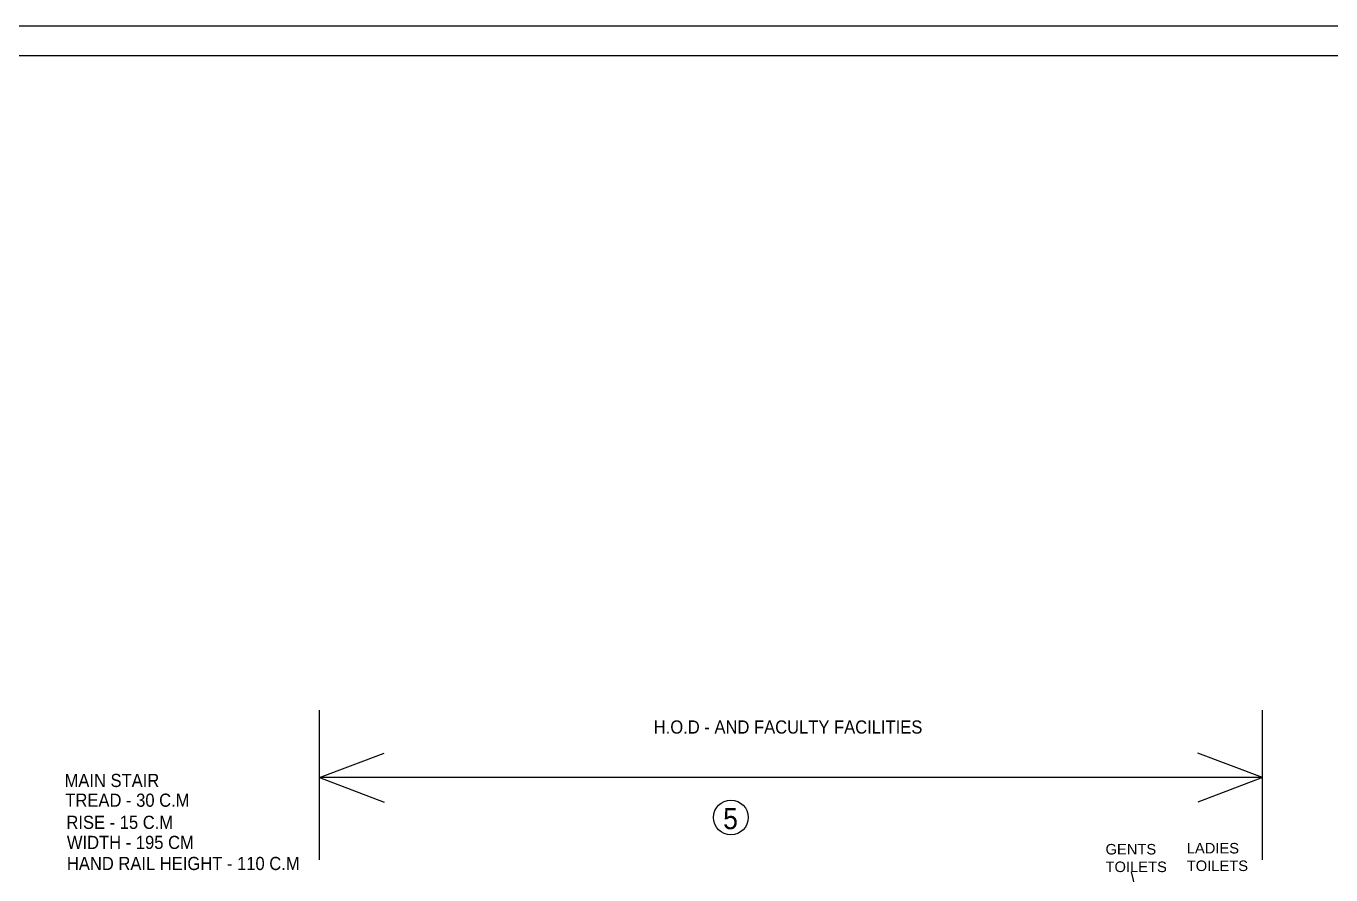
# Model space of a CAD drawing. Extents: x 53439 to 79867, y -144071 to -73305.
# Drawn here: x 67400 to 69877, y -95810 to -94198 of the extents above; entities that cross this region are included whole.
import ezdxf

# ---------------------------------------------------------------- set-up
doc = ezdxf.new("R2010")
doc.units = 0
doc.header["$LTSCALE"] = 0.1
doc.header["$MEASUREMENT"] = 0
doc.layers.get('0').update_dxf_attribs({"linetype": 'CONTINUOUS'})
for name, color, linetype in [('BOR', 200, 'CONTINUOUS'), ('BOR1', 230, 'CONTINUOUS'), ('LAYER4', 130, 'CONTINUOUS'), ('TEXT', 7, 'CONTINUOUS'), ('TEXT-3', 130, 'CONTINUOUS'), ('WALL', 6, 'CONTINUOUS')]:
    doc.layers.add(name, color=color, linetype=linetype)
doc.styles.add('1MM', font='arial.ttf')
doc.styles.add('DIM', font='arial.ttf', dxfattribs={"width": 0.7, "height": 1})
doc.styles.add('DUTCH', font='arial.ttf')
doc.dimstyles.new('KRI', dxfattribs={"dimtxt": 23, "dimasz": 20, "dimexe": 7, "dimexo": 0, "dimgap": 9, "dimtad": 1, "dimdec": 1, "dimzin": 1, "dimtxsty": '1MM', "dimblk": 'ARCHTICK', "dimcen": 0.5, "dimclrd": 252, "dimclre": 252, "dimclrt": 7, "dimaunit": 1, "dimadec": 8, "dimazin": 3, "dimtfac": 1, "dimtdec": 1, "dimtmove": 0, "dimatfit": 3})

msp = doc.modelspace()

# ---------------------------------------------------------------- linework, layer by layer
at = {"layer": 'BOR'}
msp.add_lwpolyline([(75090.52, -94254.26), (58882.7, -94254.26), (58882.7, -102445.54), (75090.52, -102445.54)], close=True, dxfattribs=at)
at = {"layer": 'BOR1'}
msp.add_lwpolyline([(75147.05, -94197.74), (58826.17, -94197.74), (58826.17, -102502.07), (75147.05, -102502.07)], close=True, dxfattribs=at)
at = {"layer": 'LAYER4', "linetype": 'CONTINUOUS', "ltscale": 0.1}
for p, q in [((67956.68, -95781.55), (67956.68, -95497.18)), ((69746.95, -95781.55), (69746.95, -95497.18)), ((67956.68, -95625.53), (68079.53, -95578.84)), ((69746.95, -95625.53), (69624.09, -95578.84)), ((69746.95, -95625.53), (67956.68, -95625.53)), ((67956.68, -95625.53), (68079.53, -95672.23)), ((69746.95, -95625.53), (69624.09, -95672.23))]:
    msp.add_line(p, q, dxfattribs=at)
msp.add_circle((68737.91, -95701.14), 32.99, dxfattribs=at)

# ---------------------------------------------------------------- texts
at = {"style": 'DIM'}
for s, p in [('GENTS', (69449.03, -95771.58)), ('LADIES', (69603.23, -95769.62)), ('TOILETS', (69449.03, -95805)), ('TOILETS', (69603.23, -95803.03))]:
    msp.add_text(s, height=20, dxfattribs=at).set_placement(p)
at = {"layer": 'TEXT', "color": 232, "style": 'DUTCH', "width": 0.9}
msp.add_text('H.O.D - AND FACULTY FACILITIES', height=25, dxfattribs=at).set_placement((68591.37, -95541.87))
at = {"layer": 'TEXT', "style": 'DUTCH', "width": 0.9}
msp.add_text('5', height=40, dxfattribs=at).set_placement((68723.14, -95723.49))
at = {"layer": 'TEXT-3', "color": 1, "style": 'DUTCH', "width": 0.9}
for s, p in [('MAIN STAIR', (67472.73, -95643.42)), ('TREAD - 30 C.M', (67474.23, -95680.92)), ('RISE - 15 C.M', (67476.23, -95722.92)), ('WIDTH - 195 CM', (67477.19, -95761.11, 10.81)), ('HAND RAIL HEIGHT - 110 C.M', (67477.19, -95801.14, 10.81))]:
    msp.add_text(s, height=25, dxfattribs=at).set_placement(p)

# ---------------------------------------------------------------- leaders
at = {"layer": 'WALL', "linetype": 'CONTINUOUS', "ltscale": 0.1}
msp.add_leader([(69543.22, -95988.01), (69498.1, -95804.45)], dimstyle='KRI', override={"dimgap": 9, "dimtad": 0}, dxfattribs=at)

doc.saveas('drawing.dxf')
